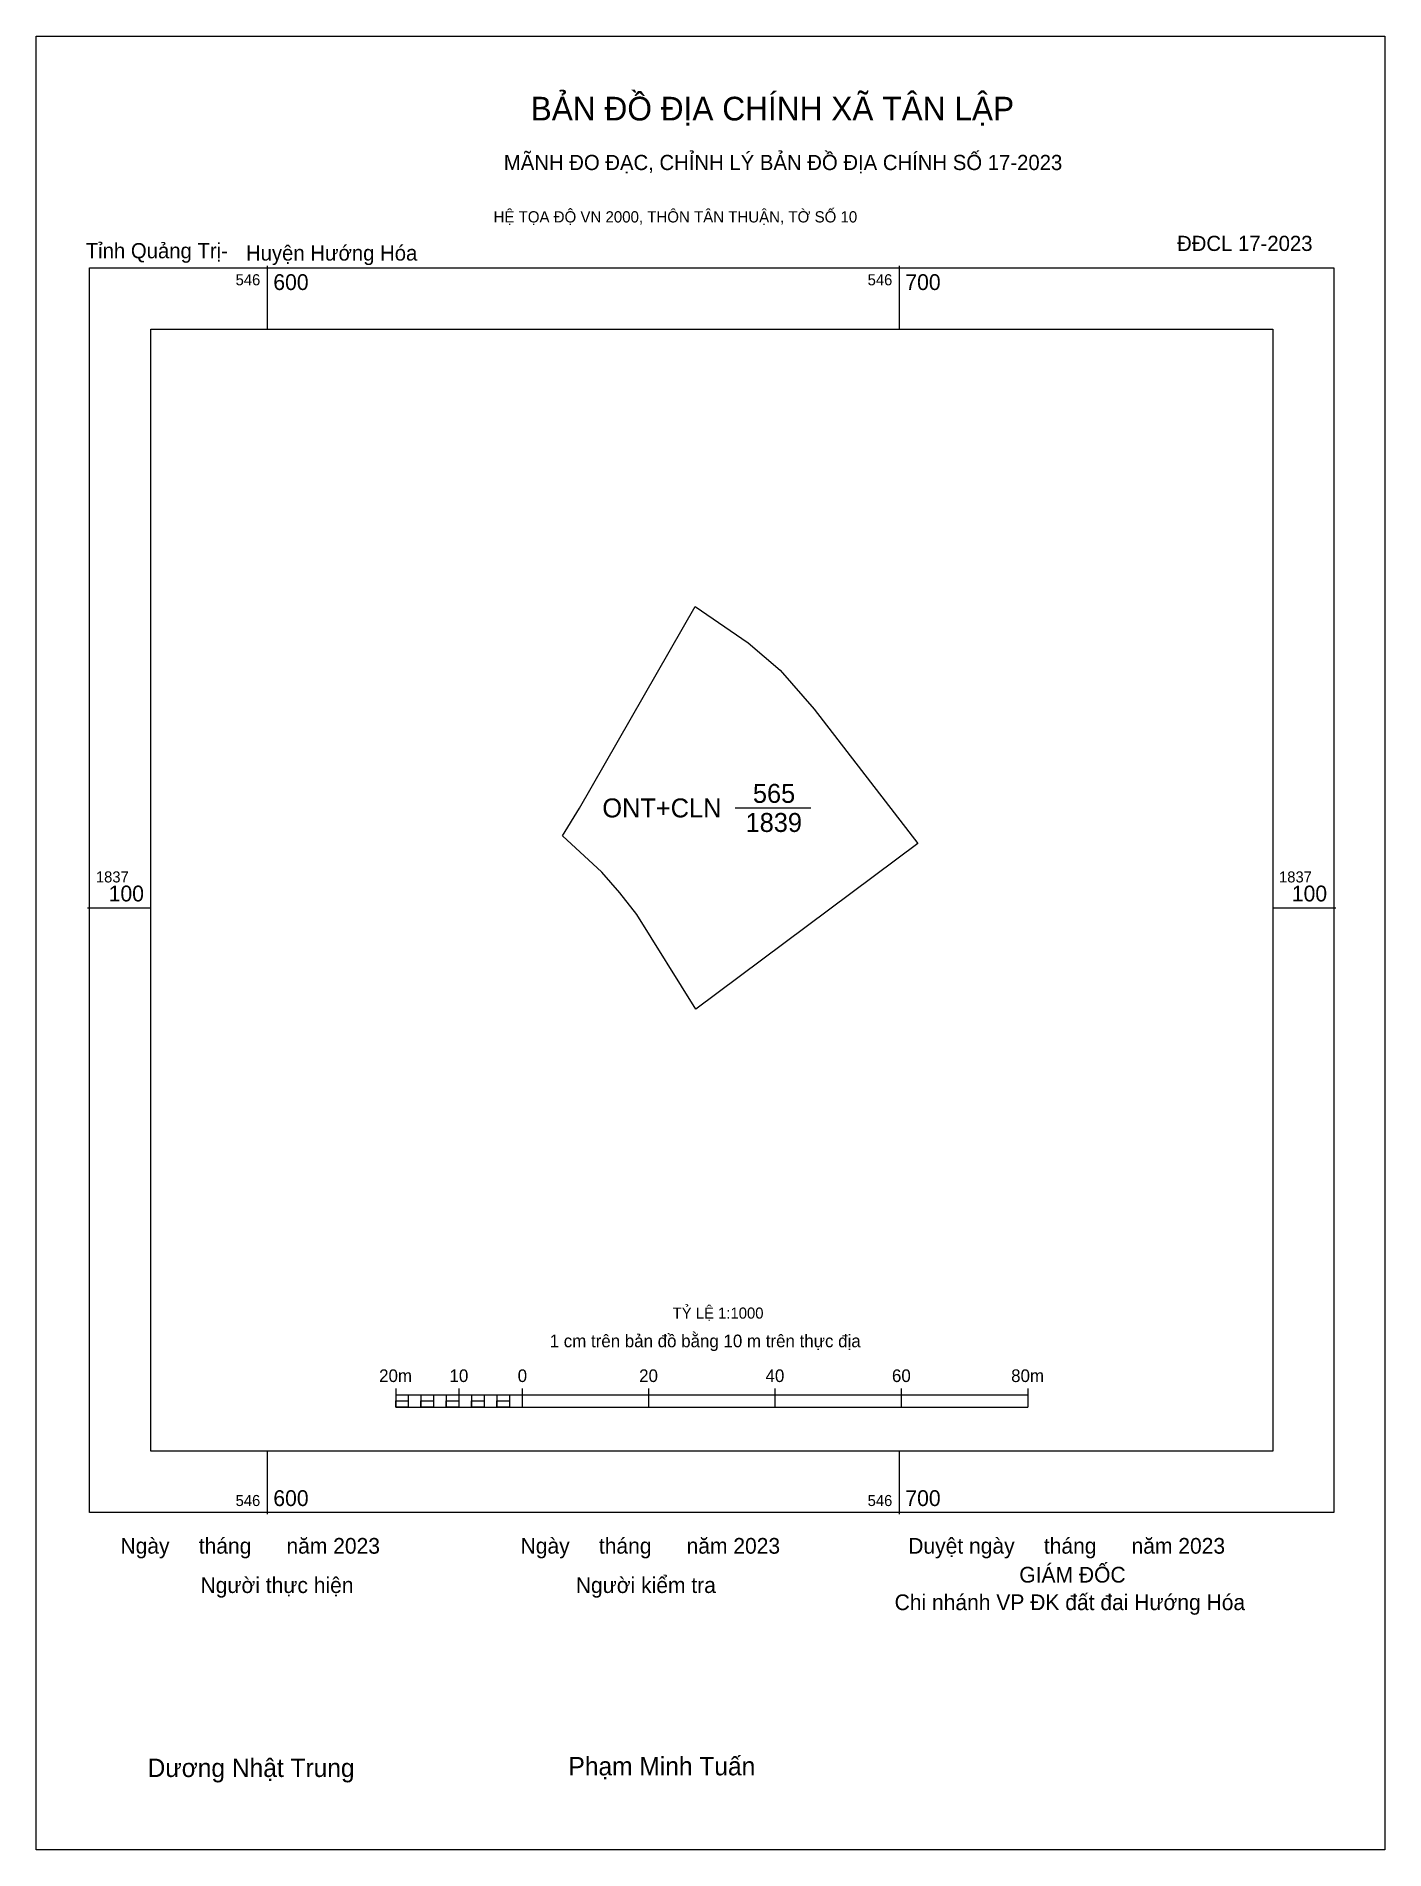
# Model space of a CAD drawing. Extents: x 546563 to 546777, y 1836951 to 1837238.
import ezdxf

# ---------------------------------------------------------------- set-up
doc = ezdxf.new("R2010")
doc.units = 0
for name, color, linetype in [('Level 10', 7, 'Continuous'), ('Level 13', 7, 'Continuous'), ('Level 15', 7, 'Continuous'), ('Level 27', 7, 'Continuous'), ('Level 6', 7, 'Continuous'), ('Level 62', 7, 'Continuous'), ('Level 63', 7, 'Continuous'), ('Level 9', 7, 'Continuous')]:
    doc.layers.add(name, color=color, linetype=linetype)

msp = doc.modelspace()

# ---------------------------------------------------------------- linework, layer by layer
at = {"layer": 'Level 10'}
msp.add_line((546674.06, 1837115.79), (546686.06, 1837115.79), dxfattribs=at)
msp.add_lwpolyline([(546646.74, 1837111.4), (546649.44, 1837115.74), (546667.75, 1837147.64), (546676.15, 1837141.93), (546681.19, 1837137.61), (546686.58, 1837131.44), (546702.99, 1837110.15), (546667.87, 1837083.94), (546658.52, 1837098.91), (546655.81, 1837102.38), (546652.96, 1837105.61)], close=True, dxfattribs=at)
at = {"layer": 'Level 15'}
msp.add_lwpolyline([(546563.49, 1837237.88), (546776.85, 1837237.88), (546776.85, 1836950.96), (546563.49, 1836950.96)], close=True, dxfattribs=at)
at = {"layer": 'Level 27'}
for p, q in [((546667.75, 1837147.64), (546667.75, 1837147.65)), ((546646.74, 1837111.4), (546646.73, 1837111.39))]:
    msp.add_line(p, q, dxfattribs=at)
at = {"layer": 'Level 62'}
msp.add_lwpolyline([(546581.61, 1837191.54), (546759.12, 1837191.54), (546759.12, 1837014.03), (546581.61, 1837014.03)], close=True, dxfattribs=at)
at = {"layer": 'Level 63'}
for p, q in [((546600, 1837201.54), (546600, 1837191.54)), ((546700, 1837201.54), (546700, 1837191.54)), ((546571.61, 1837100), (546581.61, 1837100)), ((546759.12, 1837100), (546769.12, 1837100)), ((546620.36, 1837023.96), (546620.36, 1837020.96)), ((546620.36, 1837022.96), (546720.36, 1837022.96)), ((546622.36, 1837022.96), (546622.36, 1837020.96)), ((546624.36, 1837022.96), (546624.36, 1837020.96)), ((546626.36, 1837022.96), (546626.36, 1837020.96)), ((546628.36, 1837022.96), (546628.36, 1837020.96)), ((546630.36, 1837023.96), (546630.36, 1837020.96)), ((546630.36, 1837022.96), (546630.36, 1837020.96)), ((546632.36, 1837022.96), (546632.36, 1837020.96)), ((546634.36, 1837022.96), (546634.36, 1837020.96)), ((546636.36, 1837022.96), (546636.36, 1837020.96)), ((546638.36, 1837022.96), (546638.36, 1837020.96)), ((546640.36, 1837023.96), (546640.36, 1837020.96)), ((546640.36, 1837022.96), (546640.36, 1837020.96)), ((546660.36, 1837023.96), (546660.36, 1837020.96)), ((546680.36, 1837023.96), (546680.36, 1837020.96)), ((546700.36, 1837023.96), (546700.36, 1837020.96)), ((546720.36, 1837023.96), (546720.36, 1837020.96)), ((546620.36, 1837020.96), (546720.36, 1837020.96)), ((546600, 1837014.03), (546600, 1837004.03)), ((546700, 1837014.03), (546700, 1837004.03))]:
    msp.add_line(p, q, dxfattribs=at)
for points in [[(546571.92, 1837201.23), (546768.81, 1837201.23), (546768.81, 1837004.34), (546571.92, 1837004.34)], [(546620.36, 1837021.96), (546622.36, 1837021.96), (546622.36, 1837020.96), (546620.36, 1837020.96)], [(546620.36, 1837021.96), (546622.36, 1837021.96), (546622.36, 1837020.96), (546620.36, 1837020.96)], [(546624.36, 1837021.96), (546626.36, 1837021.96), (546626.36, 1837020.96), (546624.36, 1837020.96)], [(546628.36, 1837021.96), (546630.36, 1837021.96), (546630.36, 1837020.96), (546628.36, 1837020.96)], [(546632.36, 1837021.96), (546634.36, 1837021.96), (546634.36, 1837020.96), (546632.36, 1837020.96)], [(546636.36, 1837021.96), (546638.36, 1837021.96), (546638.36, 1837020.96), (546636.36, 1837020.96)]]:
    msp.add_lwpolyline(points, close=True, dxfattribs=at)

# ---------------------------------------------------------------- texts
at = {"layer": 'Level 13'}
for s, p in [('565', (546676.88, 1837116.59)), ('ONT+CLN', (546653.06, 1837114.29)), ('1839', (546675.72, 1837111.99))]:
    msp.add_text(s, height=3, dxfattribs=at).set_placement(p)
at = {"layer": 'Level 6'}
msp.add_text('TỶ LỆ 1:1000', height=1.7579, dxfattribs=at).set_placement((546664.18, 1837034.99))
at = {"layer": 'Level 63'}
for s, height, p in [('BẢN ĐỒ ĐỊA CHÍNH XÃ TÂN LẬP', 3.7437, (546641.71, 1837224.56)), ('MÃNH ĐO ĐẠC, CHỈNH LÝ BẢN ĐỒ ĐỊA CHÍNH SỐ 17-2023', 2.4022, (546637.47, 1837216.71)), ('HỆ TỌA ĐỘ VN 2000, THÔN TÂN THUẬN, TỜ SỐ 10', 1.7782, (546635.85, 1837208.42)), ('546', 1.75, (546595.03, 1837198.48)), ('600', 2.5, (546601, 1837197.73)), ('546', 1.75, (546695.03, 1837198.48)), ('700', 2.5, (546701, 1837197.73)), ('D', 0.01, (546687.07, 1837130.44)), ('D', 0.01, (546687.07, 1837130.44)), ('D', 0.01, (546687.07, 1837130.44)), ('D', 0.01, (546687.07, 1837130.44)), ('D', 0.01, (546687.07, 1837130.44)), ('D', 0.01, (546687.07, 1837130.44)), ('D', 0.01, (546687.07, 1837130.44)), ('D', 0.01, (546687.07, 1837130.44)), ('D', 0.01, (546687.07, 1837130.44)), ('D', 0.01, (546687.07, 1837130.44)), ('D', 0.01, (546687.07, 1837130.44)), ('D', 0.01, (546687.07, 1837130.44)), ('D', 0.01, (546687.07, 1837130.44)), ('D', 0.01, (546687.07, 1837130.44)), ('D', 0.01, (546687.07, 1837130.44)), ('1837', 1.75, (546572.92, 1837104)), ('1837', 1.75, (546760.12, 1837104)), ('100', 2.5, (546574.95, 1837101)), ('100', 2.5, (546762.15, 1837101)), ('1 cm trên bản đồ bằng 10 m trên thực địa', 2, (546644.72, 1837030.46)), ('20m', 2, (546617.74, 1837024.96)), ('10', 2, (546628.88, 1837024.96)), ('0', 2, (546639.66, 1837024.96)), ('20', 2, (546658.88, 1837024.96)), ('40', 2, (546678.88, 1837024.96)), ('60', 2, (546698.88, 1837024.96)), ('80m', 2, (546717.74, 1837024.96)), ('600', 2.5, (546601, 1837005.34)), ('700', 2.5, (546701, 1837005.34)), ('546', 1.75, (546595.03, 1837005.34)), ('546', 1.75, (546695.03, 1837005.34)), ('Ngày     tháng      năm 2023', 2.4883, (546576.81, 1836997.8)), ('Ngày     tháng      năm 2023', 2.4883, (546640.12, 1836997.8)), ('Duyệt ngày     tháng      năm 2023', 2.4883, (546701.46, 1836997.8)), ('GIÁM ĐỐC', 2.488, (546719.03, 1836993.23)), ('Người thực hiện', 2.4883, (546589.48, 1836991.58)), ('Người kiểm tra', 2.4883, (546648.86, 1836991.58)), ('Chi nhánh VP ĐK đất đai Hướng Hóa', 2.4883, (546699.3, 1836988.87)), ('Dương Nhật Trung', 2.9024, (546581.1, 1836962.47)), ('Phạm Minh Tuấn', 2.9024, (546647.7, 1836962.73))]:
    msp.add_text(s, height=height, dxfattribs=at).set_placement(p)
at = {"layer": 'Level 9'}
for s, p in [('Tỉnh Quảng Trị-', (546571.32, 1837202.75)), ('ĐĐCL 17-2023', (546743.99, 1837203.91)), ('Huyện Hướng Hóa', (546596.67, 1837202.39))]:
    msp.add_text(s, height=2.4022, dxfattribs=at).set_placement(p)

doc.saveas('drawing.dxf')
